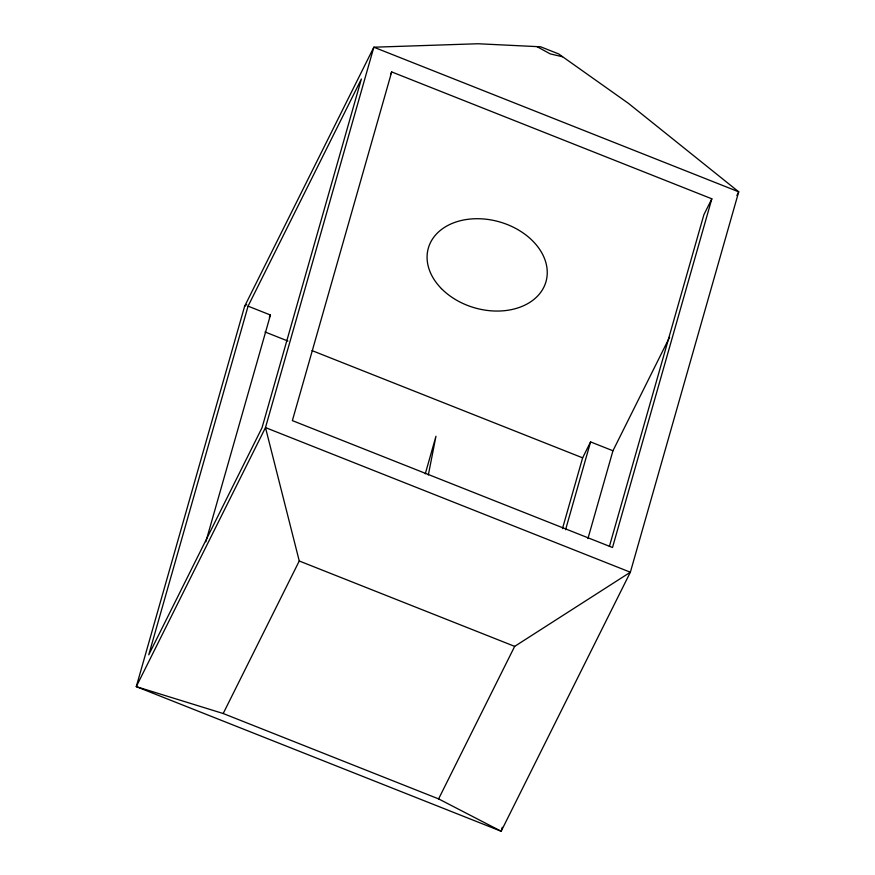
<?xml version="1.0" encoding="UTF-8"?>
<svg xmlns="http://www.w3.org/2000/svg" width="875" height="875" viewBox="0 0 875 875"><rect width="100%" height="100%" fill="white"/><g stroke="black" fill="none" stroke-linecap="round" stroke-linejoin="round"><path stroke-width="1.31" d="M428.334 474.972L435.969 436.231L425.272 473.834M244.639 306.239L136.281 686.634L501.156 831.25L630.361 572.217L738.719 191.822L628.469 103.392L558.688 53.944L540.63 46.791L478.002 43.75L373.844 47.206L244.639 306.239L246.706 304.467M248.073 306.152L148.75 654.839L262.052 427.689L361.375 79.002L248.073 306.152L270.441 315.022L205.844 541.8M391.694 71.925L292.37 420.613L612.511 547.498L711.834 198.811L391.694 71.925L390.556 74.2M562.472 528.631L582.63 457.844L590.581 441.908L612.948 450.767L587.934 538.595M565.567 529.736L590.581 441.908M502.283 827.312L501.156 831.25L438.605 798.897L223.191 713.519L136.281 686.634L265.486 427.591L373.844 47.206L738.719 191.822L736.881 195.486M609.405 546.394L703.883 214.747L711.834 198.811M269.314 317.297L270.441 315.022M223.191 713.519L299.261 560.995L265.486 427.591L630.361 572.217L514.675 646.373L438.605 798.897M612.948 450.767L669.605 337.192M537.13 46.703L550.2 53.878L562.505 56.755M265.037 331.964L287.897 341.031M312.036 350.602L582.63 457.844M299.261 560.995L514.675 646.373M441.427 288.608A61.163 44.734 15.9 0 0 543.78 287.328A61.163 44.734 15.9 0 0 476.284 218.717A61.163 44.734 15.9 0 0 441.427 288.608"/></g></svg>
